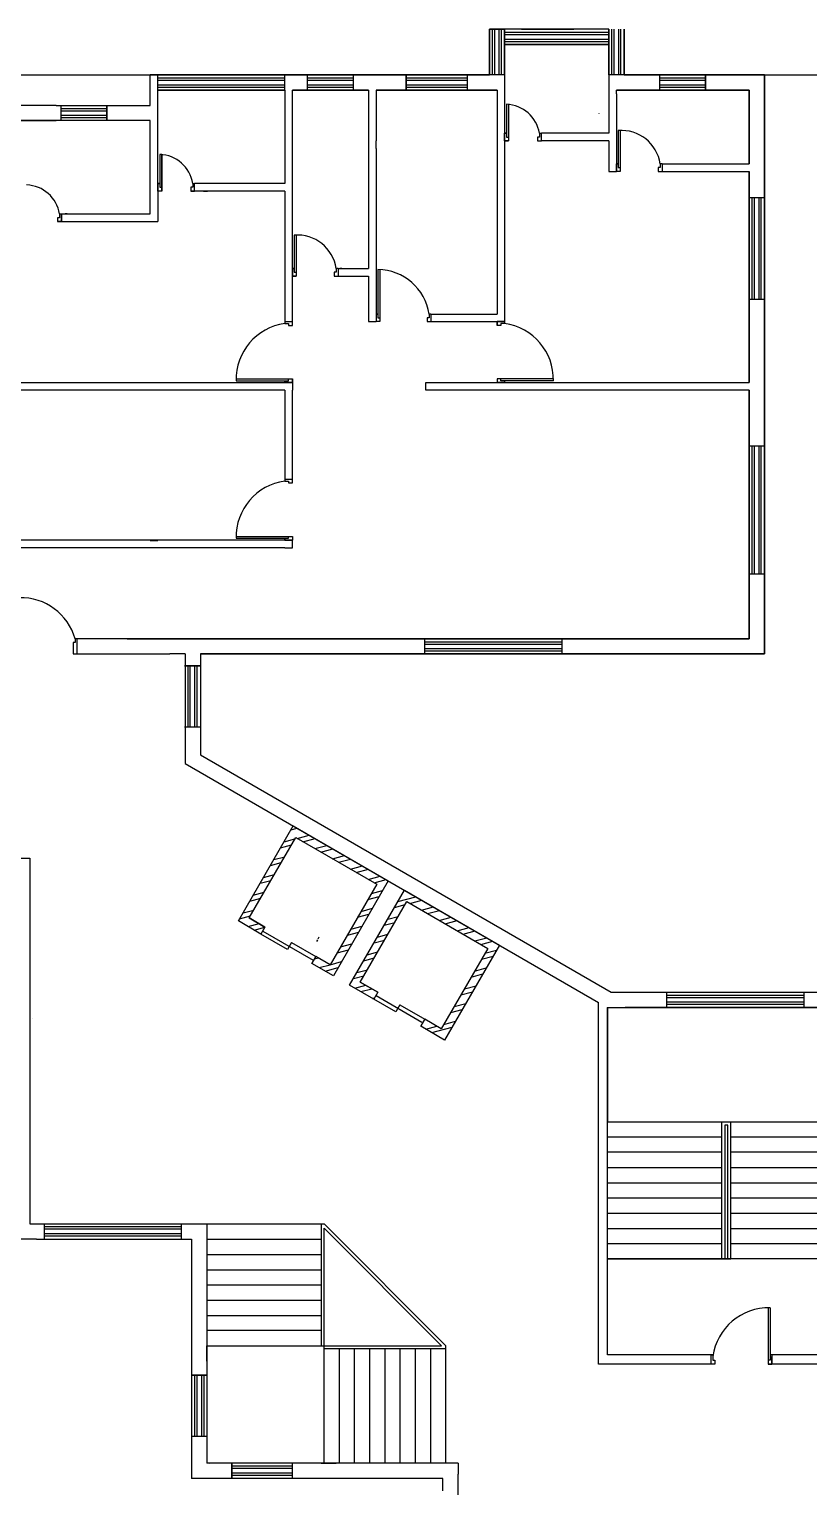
# Model space of a CAD drawing. Header units: inches. Extents: x 7 to 8291, y 3 to 1714.
# Drawn here: x 669 to 1180, y 518 to 1474 of the extents above; entities that cross this region are included whole.
import ezdxf

# ---------------------------------------------------------------- set-up
doc = ezdxf.new("R2010")
doc.units = ezdxf.units.IN
doc.header["$MEASUREMENT"] = 0
for name, color, linetype in [('CONT_35', 250, 'Continuous'), ('doors', 6, 'Continuous'), ('windows', 40, 'Continuous')]:
    doc.layers.add(name, color=color, linetype=linetype)

msp = doc.modelspace()

# ---------------------------------------------------------------- hatches: boundary and pattern name
h = msp.add_hatch()
h.set_pattern_fill('ANSI32', color=256, angle=-30)
h.set_pattern_definition([(15, (1563.719, 189.223), (-2.46525, 9.20044), []), (15, (1567.608, 186.978), (-2.46525, 9.20044), [])])
h.paths.add_polyline_path([(916.423, 901.613), (969.56, 870.934), (939.085, 818.15), (928.229, 824.417), (925.594, 819.853), (941.3, 810.785), (977.3, 873.139), (914.947, 909.139), (878.947, 846.785), (894.74, 837.667), (897.375, 842.231), (885.948, 848.828)])
h.paths.add_polyline_path([(904.299, 915.287), (841.945, 951.287), (805.945, 888.933), (820.748, 880.386), (823.383, 884.95), (813.099, 890.888), (843.574, 943.672), (896.711, 912.993), (866.236, 860.209), (856.808, 865.652), (854.173, 861.088), (868.299, 852.933)])

# ---------------------------------------------------------------- linework, layer by layer
for p, q in [((980.677, 1474.109), (970.677, 1474.109)), ((970.677, 1464.109), (970.677, 1474.109)), ((980.677, 1474.109), (970.677, 1474.109)), ((980.677, 1444.109), (980.677, 1474.109)), ((1058.984, 1444.109), (1058.984, 1474.109)), ((970.677, 1444.109), (970.677, 1464.109)), ((970.677, 1444.109), (970.677, 1464.109)), ((980.677, 1444.109), (980.677, 1464.109)), ((1048.984, 1444.109), (1048.984, 1464.109)), ((409.984, 1444.109), (970.677, 1444.109)), ((748.168, 1424.109), (748.168, 1444.109)), ((753.168, 1444.109), (748.168, 1444.109)), ((980.677, 1444.109), (980.677, 1431.609)), ((1048.984, 1444.109), (1048.984, 1434.109)), ((1058.984, 1444.109), (1704.169, 1444.109)), ((1151.076, 1444.109), (1058.984, 1444.109)), ((1151.076, 1444.109), (1058.984, 1444.109)), ((753.168, 1372.843), (753.168, 1434.109)), ((753.168, 1434.109), (836.381, 1434.109)), ((836.381, 1434.109), (836.381, 1372.843)), ((891.289, 1434.109), (841.381, 1434.109)), ((841.381, 1367.843), (841.381, 1434.109)), ((891.289, 1434.109), (891.289, 1317.115)), ((891.289, 1434.109), (891.289, 1317.115)), ((975.677, 1434.109), (896.289, 1434.109)), ((896.289, 1434.109), (896.289, 1400.87)), ((1141.076, 1434.109), (1053.984, 1434.109)), ((1053.984, 1431.609), (1053.984, 1434.109)), ((1141.076, 1434.109), (1141.076, 1385.757)), ((1141.076, 1434.109), (1141.076, 1385.757)), ((686.443, 1424.109), (651.076, 1424.109)), ((686.443, 1424.109), (720.777, 1424.109)), ((720.777, 1424.109), (748.168, 1424.109)), ((1042.43, 1418.658), (1042.43, 1418.641)), ((748.168, 1414.109), (661.076, 1414.109)), ((661.076, 1414.109), (686.443, 1414.109)), ((748.168, 1352.843), (748.168, 1414.109)), ((896.289, 1395.87), (896.289, 1400.87)), ((896.289, 1395.87), (896.289, 1400.87)), ((1048.984, 1405.757), (1004.764, 1405.757)), ((1004.764, 1400.757), (1004.764, 1405.757)), ((1048.984, 1400.757), (1004.764, 1400.757)), ((1048.984, 1400.757), (1048.984, 1380.757)), ((896.289, 1395.87), (896.289, 1312.115)), ((896.289, 1395.87), (896.289, 1312.115)), ((1048.984, 1380.757), (1053.984, 1380.757)), ((1053.984, 1385.757), (1053.984, 1380.757)), ((1084.003, 1385.757), (1141.076, 1385.757)), ((1084.003, 1385.757), (1084.003, 1380.757)), ((1084.003, 1380.757), (1141.076, 1380.757)), ((1141.076, 1380.757), (1141.076, 1242.166)), ((1141.076, 1380.757), (1141.076, 1242.166)), ((753.168, 1372.843), (753.168, 1367.843)), ((753.168, 1367.843), (753.168, 1347.843)), ((836.381, 1372.843), (777.255, 1372.843)), ((777.255, 1367.843), (777.255, 1372.843)), ((836.381, 1367.843), (777.255, 1367.843)), ((783.169, 1367.843), (785.669, 1367.843)), ((785.669, 1372.843), (784.419, 1372.843)), ((836.381, 1367.843), (836.381, 1282.185)), ((836.381, 1367.843), (836.381, 1282.185)), ((841.381, 1317.115), (841.381, 1367.843)), ((841.381, 1317.115), (841.381, 1367.843)), ((689.846, 1352.843), (748.168, 1352.843)), ((689.846, 1352.843), (689.846, 1347.843)), ((693.577, 1352.843), (692.327, 1352.843)), ((714.284, 1352.936), (714.284, 1352.918)), ((689.846, 1347.843), (748.168, 1347.843)), ((689.846, 1347.843), (753.168, 1347.843)), ((691.077, 1347.843), (693.577, 1347.843)), ((841.381, 1317.115), (841.381, 1312.115)), ((841.381, 1282.185), (841.381, 1312.115)), ((841.381, 1282.185), (841.381, 1312.115)), ((871.382, 1312.115), (873.882, 1312.115)), ((871.382, 1312.115), (873.882, 1312.115)), ((871.401, 1317.115), (891.289, 1317.115)), ((871.401, 1317.115), (871.401, 1312.115)), ((871.401, 1312.115), (891.289, 1312.115)), ((871.401, 1312.115), (891.289, 1312.115)), ((873.882, 1317.115), (872.632, 1317.115)), ((873.882, 1317.115), (872.632, 1317.115)), ((891.289, 1312.115), (891.289, 1282.181)), ((891.289, 1312.115), (891.289, 1282.181)), ((896.289, 1312.115), (896.289, 1282.181)), ((836.381, 1282.185), (841.381, 1282.185)), ((891.289, 1282.181), (896.289, 1282.181)), ((891.289, 1282.181), (896.289, 1282.181)), ((896.289, 1287.181), (896.289, 1282.181)), ((932.309, 1287.181), (975.677, 1287.181)), ((932.309, 1287.181), (975.677, 1287.181)), ((932.309, 1287.181), (932.309, 1282.181)), ((932.309, 1282.181), (975.677, 1282.181)), ((932.309, 1282.181), (975.677, 1282.181)), ((975.677, 1282.181), (980.677, 1282.181)), ((661.076, 1242.166), (748.168, 1242.166)), ((836.381, 1237.166), (661.076, 1237.166)), ((748.168, 1242.166), (836.381, 1242.166)), ((841.381, 1242.166), (836.381, 1242.166)), ((836.381, 1237.166), (836.381, 1178.832)), ((841.381, 1242.166), (841.381, 1237.166)), ((841.381, 1178.832), (841.381, 1237.166)), ((928.878, 1242.166), (975.677, 1242.166)), ((928.878, 1237.166), (928.878, 1242.166)), ((928.878, 1239.666), (928.878, 1239.666)), ((1141.076, 1237.166), (928.878, 1237.166)), ((980.677, 1242.166), (975.677, 1242.166)), ((980.677, 1242.166), (1141.076, 1242.166)), ((1141.076, 1237.166), (1141.076, 1074.109)), ((1141.076, 1237.166), (1141.076, 1074.109)), ((836.381, 1178.832), (841.381, 1178.832)), ((836.381, 1138.812), (661.076, 1138.812)), ((748.168, 1138.588), (753.168, 1138.588)), ((836.381, 1138.812), (841.381, 1138.812)), ((841.381, 1133.812), (841.381, 1138.812)), ((836.381, 1133.812), (661.076, 1133.812)), ((836.381, 1133.812), (841.381, 1133.812)), ((1141.076, 1074.109), (700.055, 1074.109)), ((700.055, 1074.109), (700.055, 1064.126)), ((1141.076, 1074.126), (733.076, 1074.126)), ((771.076, 1074.126), (771.076, 1074.109)), ((781.076, 1074.126), (781.076, 1074.109)), ((962.103, 1074.126), (962.103, 1074.109)), ((1141.076, 1074.126), (988.125, 1074.126)), ((700.055, 1064.126), (761.076, 1064.126)), ((700.055, 1064.126), (761.076, 1064.126)), ((771.076, 1064.126), (761.076, 1064.126)), ((771.076, 1064.126), (761.076, 1064.126)), ((771.076, 1064.126), (771.076, 992.203)), ((781.076, 1064.126), (781.076, 997.976)), ((1141.076, 1064.126), (781.076, 1064.126)), ((770.678, 1056.307), (780.678, 1056.307)), ((781.076, 997.976), (1050.528, 842.223)), ((771.076, 992.203), (1042.169, 835.506)), ((598.681, 930.086), (669.076, 930.086)), ((813.099, 890.888), (823.383, 884.95)), ((813.099, 890.888), (823.383, 884.95)), ((823.383, 884.95), (820.748, 880.386)), ((838.273, 870.268), (820.748, 880.386)), ((821.895, 882.293), (854.927, 863.222)), ((840.908, 874.832), (838.273, 870.268)), ((840.908, 874.832), (856.808, 865.652)), ((854.173, 861.088), (856.808, 865.652)), ((856.808, 865.652), (854.173, 861.088)), ((885.948, 848.828), (897.375, 842.231)), ((897.375, 842.231), (894.74, 837.667)), ((909.162, 829.34), (894.74, 837.667)), ((896.38, 839.953), (926.424, 822.607)), ((911.797, 833.904), (909.162, 829.34)), ((911.797, 833.904), (928.229, 824.417)), ((1047.848, 832.223), (1204.169, 832.223)), ((1047.848, 832.223), (1097.848, 832.223)), ((1047.848, 832.223), (1204.144, 832.223)), ((1047.848, 832.223), (1097.848, 832.223)), ((1048.169, 832.223), (1048.169, 757.223)), ((1203.848, 832.223), (1059.848, 832.223)), ((1177.136, 832.29), (1177.136, 832.308)), ((925.594, 819.853), (928.229, 824.417)), ((928.229, 824.417), (925.594, 819.853)), ((1048.169, 757.223), (1204.169, 757.223)), ((1123.169, 667.223), (1123.169, 757.223)), ((1129.169, 667.223), (1129.169, 757.223)), ((1048.169, 747.223), (1123.169, 747.223)), ((1127.169, 754.923), (1125.169, 754.923)), ((1125.169, 754.923), (1125.169, 667.223)), ((1127.169, 667.223), (1127.169, 754.923)), ((1129.169, 747.223), (1204.169, 747.223)), ((1123.169, 737.223), (1048.169, 737.223)), ((1204.169, 737.223), (1129.169, 737.223)), ((1048.169, 727.223), (1123.169, 727.223)), ((1129.169, 727.223), (1204.169, 727.223)), ((1048.169, 717.223), (1123.169, 717.223)), ((1129.169, 717.223), (1204.169, 717.223)), ((1048.169, 707.223), (1123.169, 707.223)), ((1129.169, 707.223), (1204.169, 707.223)), ((669.076, 690.126), (676.183, 690.126)), ((676.183, 690.126), (785.169, 690.126)), ((785.169, 690.126), (785.169, 600.126)), ((785.169, 690.126), (860.169, 690.126)), ((785.169, 690.126), (785.169, 600.126)), ((860.169, 690.126), (860.169, 610.126)), ((860.169, 690.126), (862.169, 690.126)), ((862.169, 690.126), (942.169, 610.126)), ((1048.169, 697.223), (1123.169, 697.223)), ((1129.169, 697.223), (1204.169, 697.223)), ((673.397, 680.126), (775.169, 680.126)), ((768.727, 680.377), (768.727, 680.395)), ((775.169, 680.126), (775.169, 600.126)), ((785.169, 680.126), (860.169, 680.126)), ((798.727, 680.377), (798.727, 680.395)), ((862.169, 610.126), (862.169, 687.298)), ((862.169, 687.298), (939.341, 610.126)), ((1048.169, 687.223), (1123.169, 687.223)), ((1129.169, 687.223), (1204.169, 687.223)), ((785.169, 670.126), (860.169, 670.126)), ((1048.169, 677.223), (1123.169, 677.223)), ((1129.169, 677.223), (1204.169, 677.223)), ((785.169, 660.126), (860.169, 660.126)), ((1048.169, 667.223), (1123.169, 667.223)), ((1123.169, 667.223), (1129.169, 667.223)), ((1129.169, 667.223), (1127.169, 667.223)), ((785.169, 650.126), (860.169, 650.126)), ((785.169, 640.126), (860.169, 640.126)), ((785.169, 630.126), (860.169, 630.126)), ((860.169, 620.126), (785.169, 620.126)), ((785.169, 600.126), (785.169, 610.126)), ((785.169, 600.126), (785.169, 610.126)), ((785.169, 610.126), (860.169, 610.126)), ((860.169, 610.126), (862.169, 610.126)), ((862.169, 610.126), (939.341, 610.126)), ((862.169, 608.126), (862.169, 610.126)), ((942.169, 608.126), (862.169, 608.126)), ((862.169, 533.126), (862.169, 608.126)), ((872.169, 608.126), (872.169, 533.126)), ((882.169, 533.126), (882.169, 608.126)), ((892.169, 533.126), (892.169, 608.126)), ((902.169, 533.126), (902.169, 608.126)), ((912.169, 533.126), (912.169, 608.126)), ((922.169, 533.126), (922.169, 608.126)), ((932.169, 533.126), (932.169, 608.126)), ((942.169, 608.126), (942.169, 610.126)), ((942.169, 533.126), (942.169, 608.126)), ((1156.037, 604.197), (1154.787, 604.197)), ((1156.037, 598.189), (1156.037, 603.189)), ((775.169, 600.126), (775.169, 525.126)), ((785.169, 600.126), (785.169, 533.126)), ((785.169, 600.126), (785.169, 533.126)), ((1118.517, 598.189), (1118.517, 598.124)), ((1153.537, 598.189), (1156.037, 598.189)), ((1153.537, 598.189), (1156.037, 598.189)), ((775.201, 590.943), (785.201, 590.943)), ((775.169, 533.126), (775.169, 523.126)), ((860.169, 533.126), (785.169, 533.126)), ((860.169, 533.126), (785.169, 533.126)), ((942.169, 533.126), (785.169, 533.126)), ((801.564, 523.336), (801.564, 533.336)), ((860.169, 533.126), (870.169, 533.126)), ((950.169, 533.126), (860.169, 533.126)), ((860.169, 533.126), (870.169, 533.126)), ((950.169, 533.126), (860.169, 533.126)), ((932.169, 533.126), (932.169, 533.92)), ((950.169, 533.126), (950.169, 525.92)), ((785.169, 523.126), (775.169, 523.126)), ((860.169, 523.126), (785.169, 523.126)), ((792.777, 523.336), (827.112, 523.336)), ((940.169, 523.126), (860.169, 523.126)), ((940.169, 515.126), (940.169, 523.126)), ((950.169, 448.223), (950.169, 525.92))]:
    msp.add_line(p, q)
at = {"color": 31, "true_color": 0xfecc66}
for p, q in [((780.678, 1056.307), (770.678, 1056.307)), ((770.678, 1016.309), (780.678, 1016.309)), ((1087.136, 832.29), (1087.136, 842.29)), ((1177.136, 832.29), (1177.136, 842.29)), ((678.727, 680.377), (678.727, 690.377)), ((768.727, 680.377), (768.727, 690.377)), ((785.201, 590.943), (775.201, 590.943)), ((775.201, 550.945), (785.201, 550.945)), ((801.564, 533.336), (801.564, 523.336)), ((841.562, 523.336), (841.562, 533.336))]:
    msp.add_line(p, q, dxfattribs=at)
at = {"color": 215, "true_color": 0xa953a0}
for p, q in [((1153.537, 635.113), (1153.537, 598.189)), ((1154.787, 635.135), (1154.787, 600.689)), ((1153.537, 626.94), (1153.537, 598.189)), ((1154.787, 626.904), (1154.787, 600.689)), ((1116.017, 604.195), (1117.42, 604.197)), ((1116.017, 604.197), (1116.017, 598.189)), ((1117.267, 603.189), (1117.267, 600.689)), ((1156.037, 604.19), (1154.787, 604.19)), ((1156.037, 604.197), (1156.037, 598.189)), ((1118.517, 598.189), (1116.017, 598.189)), ((1117.267, 600.689), (1118.517, 600.689)), ((1118.517, 600.689), (1118.517, 598.189)), ((1154.787, 600.689), (1153.537, 600.689)), ((1154.787, 600.689), (1153.537, 600.689)), ((1153.537, 598.189), (1156.037, 598.189))]:
    msp.add_line(p, q, dxfattribs=at)
for points in [[(748.168, 1444.109), (970.677, 1444.109)], [(970.677, 1444.109), (748.168, 1444.109)], [(970.677, 1444.109), (748.168, 1444.109)], [(970.677, 1444.109), (748.168, 1444.109)], [(970.677, 1444.109), (753.168, 1444.109)], [(970.677, 1444.109), (753.168, 1444.109)], [(970.677, 1444.109), (753.168, 1444.109)], [(970.677, 1444.109), (753.168, 1444.109)], [(1058.984, 1444.109), (1151.076, 1444.109), (1151.076, 1064.126), (781.076, 1064.126)], [(781.076, 1064.126), (1151.076, 1064.126), (1151.076, 1444.109), (1058.984, 1444.109)], [(781.076, 1064.126), (1151.076, 1064.126), (1151.076, 1444.109), (1058.984, 1444.109)], [(781.076, 1064.126), (1151.076, 1064.126), (1151.076, 1444.109), (1058.984, 1444.109)], [(1151.076, 1314.126), (1151.076, 1444.109), (1058.984, 1444.109)], [(1151.076, 1314.126), (1151.076, 1444.109), (1058.984, 1444.109)], [(891.289, 1434.109), (841.381, 1434.109)], [(841.381, 1434.109), (891.289, 1434.109)], [(891.289, 1434.109), (841.381, 1434.109)], [(975.677, 1434.109), (896.289, 1434.109)], [(896.289, 1434.109), (975.677, 1434.109)], [(975.677, 1434.109), (896.289, 1434.109)], [(975.677, 1434.109), (975.677, 1395.87)], [(980.677, 1431.609), (980.677, 1380.757)], [(1048.984, 1434.109), (1048.984, 1405.757)], [(1141.076, 1385.757), (1141.076, 1434.109), (1053.984, 1434.109)], [(1053.984, 1434.109), (1141.076, 1434.109), (1141.076, 1385.757)], [(1141.076, 1385.757), (1141.076, 1434.109), (1053.984, 1434.109)], [(1141.076, 1385.757), (1141.076, 1434.109), (1053.984, 1434.109)], [(1141.076, 1385.757), (1141.076, 1434.109), (1053.984, 1434.109)], [(1053.984, 1431.609), (1053.984, 1380.757)], [(975.677, 1395.87), (975.677, 1287.181)], [(975.677, 1395.87), (975.677, 1287.181)], [(980.677, 1380.757), (980.677, 1282.181)], [(980.677, 1380.757), (980.677, 1282.181)], [(1141.076, 1242.166), (1141.076, 1380.757)], [(1141.076, 1380.757), (1141.076, 1242.166)], [(1141.076, 1242.166), (1141.076, 1380.757)], [(1141.076, 1237.166), (1141.076, 1074.109), (700.055, 1074.109)], [(733.076, 1074.126), (1141.076, 1074.126), (1141.076, 1237.166)], [(733.076, 1074.126), (1141.076, 1074.126), (1141.076, 1237.166)], [(770.678, 1016.309), (780.678, 1016.309)], [(820.748, 880.386), (805.945, 888.933), (841.945, 951.287), (904.299, 915.287), (868.299, 852.933), (854.173, 861.088)], [(823.383, 884.95), (813.099, 890.888), (843.574, 943.672), (896.711, 912.993), (866.236, 860.209), (856.808, 865.652)], [(669.076, 930.126), (669.076, 690.126)], [(894.74, 837.667), (878.947, 846.785), (914.947, 909.139), (977.3, 873.139), (941.3, 810.785), (925.594, 819.853)], [(897.375, 842.231), (885.948, 848.828), (916.423, 901.613), (969.56, 870.934), (939.085, 818.15), (928.229, 824.417)], [(1050.528, 842.223), (1204.169, 842.223)], [(1118.517, 598.223), (1042.169, 598.223), (1042.169, 835.506)], [(673.397, 680.126), (507.076, 680.126)], [(1117.425, 604.223), (1048.169, 604.223), (1048.169, 667.223)], [(1204.169, 604.223), (1154.787, 604.223)], [(1204.169, 598.223), (1153.537, 598.223)], [(775.201, 550.945), (785.201, 550.945)], [(841.562, 523.336), (841.562, 533.336)]]:
    msp.add_lwpolyline(points)
at = {"color": 31, "true_color": 0xfecc66}
for points in [[(772.678, 1056.307), (772.678, 1016.309)], [(774.178, 1056.307), (774.178, 1016.309)], [(777.178, 1056.307), (777.178, 1016.309)], [(778.678, 1056.307), (778.678, 1016.309)], [(1087.136, 840.29), (1177.136, 840.29)], [(1087.136, 838.79), (1177.136, 838.79)], [(1087.136, 835.79), (1177.136, 835.79)], [(1087.136, 834.29), (1177.136, 834.29)], [(678.727, 688.377), (768.727, 688.377)], [(678.727, 686.877), (768.727, 686.877)], [(678.727, 683.877), (768.727, 683.877)], [(678.727, 682.377), (768.727, 682.377)], [(777.201, 590.943), (777.201, 550.945)], [(778.701, 590.943), (778.701, 550.945)], [(781.701, 590.943), (781.701, 550.945)], [(783.201, 590.943), (783.201, 550.945)], [(801.564, 531.336), (841.562, 531.336)], [(801.564, 529.836), (841.562, 529.836)], [(801.564, 526.836), (841.562, 526.836)], [(801.564, 525.336), (841.562, 525.336)]]:
    msp.add_lwpolyline(points, dxfattribs=at)
msp.add_lwpolyline([(1204.169, 667.223), (1048.169, 667.223), (1048.169, 832.223), (1204.169, 832.223)], close=True)
msp.add_arc((697.076, 1074.109), 36, 0, 0.027856)
at = {"color": 215, "true_color": 0xa953a0}
msp.add_arc((1153.937, 598.127), 37.018, 88.685022, 172.141096, dxfattribs=at)
at = {"layer": 'CONT_35', "ltscale": 3}
for p, q in [((857.882, 876.649), (857.216, 875.496)), ((858.252, 877.29), (858.918, 878.443))]:
    msp.add_line(p, q, dxfattribs=at)
at = {"layer": 'doors', "color": 215, "true_color": 0xa953a0}
for p, q in [((981.927, 1424.811), (981.927, 1403.257)), ((981.927, 1424.811), (981.927, 1403.257)), ((983.177, 1424.73), (983.177, 1400.757)), ((983.177, 1424.714), (983.177, 1400.757)), ((1055.234, 1407.568), (1055.234, 1383.257)), ((1056.484, 1407.634), (1056.484, 1380.757)), ((981.927, 1405.757), (980.677, 1405.757)), ((980.677, 1400.757), (983.177, 1400.757)), ((983.177, 1400.757), (980.677, 1400.757)), ((980.677, 1400.757), (983.177, 1400.757)), ((981.927, 1403.257), (983.177, 1403.257)), ((981.927, 1403.257), (983.177, 1403.257)), ((1002.264, 1403.257), (1002.264, 1400.757)), ((1003.514, 1403.257), (1002.264, 1403.257)), ((1002.264, 1400.757), (1004.764, 1400.757)), ((1002.264, 1400.757), (1004.764, 1400.757)), ((1003.514, 1405.757), (1004.764, 1405.757)), ((1003.514, 1405.757), (1003.514, 1403.257)), ((1004.764, 1400.757), (1004.764, 1405.757)), ((1055.234, 1404.811), (1055.234, 1383.257)), ((1056.484, 1404.714), (1056.484, 1380.757)), ((755.668, 1391.816), (754.418, 1391.897)), ((754.418, 1391.897), (754.418, 1372.843)), ((755.668, 1367.843), (755.668, 1391.816)), ((1053.984, 1385.757), (1055.234, 1385.757)), ((1055.234, 1385.757), (1053.984, 1385.757)), ((1053.984, 1380.757), (1053.984, 1385.757)), ((1053.984, 1385.757), (1053.984, 1380.757)), ((1056.484, 1380.757), (1053.984, 1380.757)), ((1055.234, 1383.257), (1056.484, 1383.257)), ((1055.234, 1383.257), (1056.484, 1383.257)), ((1081.503, 1383.257), (1081.503, 1380.757)), ((1082.753, 1383.257), (1081.503, 1383.257)), ((1081.503, 1383.257), (1081.503, 1380.757)), ((1081.503, 1380.757), (1084.003, 1380.757)), ((1082.753, 1385.757), (1082.753, 1383.257)), ((1084.003, 1385.757), (1082.753, 1385.757)), ((1082.753, 1385.757), (1082.753, 1383.257)), ((1084.003, 1385.757), (1084.003, 1380.757)), ((753.168, 1367.843), (753.168, 1372.843)), ((753.168, 1372.843), (754.418, 1372.843)), ((755.668, 1367.843), (753.168, 1367.843)), ((754.418, 1372.843), (754.418, 1370.343)), ((754.418, 1370.343), (755.668, 1370.343)), ((755.668, 1370.343), (755.668, 1367.843)), ((774.755, 1370.343), (774.755, 1367.843)), ((776.005, 1370.343), (774.755, 1370.343)), ((774.755, 1367.843), (777.255, 1367.843)), ((776.005, 1372.843), (777.255, 1372.843)), ((776.005, 1372.843), (776.005, 1370.343)), ((777.255, 1367.843), (777.255, 1372.843)), ((687.346, 1350.343), (687.346, 1347.843)), ((688.596, 1350.343), (687.346, 1350.343)), ((688.596, 1352.843), (689.846, 1352.843)), ((688.596, 1352.843), (688.596, 1350.343)), ((689.846, 1347.843), (689.846, 1352.843)), ((687.346, 1347.843), (689.846, 1347.843)), ((842.631, 1338.926), (842.631, 1314.615)), ((842.631, 1338.926), (842.631, 1314.615)), ((843.881, 1338.992), (843.881, 1312.115)), ((843.881, 1338.992), (843.881, 1312.115)), ((841.381, 1317.115), (841.381, 1312.115)), ((841.381, 1317.115), (841.381, 1312.115)), ((843.881, 1312.115), (841.381, 1312.115)), ((843.881, 1312.115), (841.381, 1312.115)), ((842.631, 1314.615), (843.881, 1314.615)), ((842.631, 1314.615), (843.881, 1314.615)), ((842.631, 1314.615), (843.881, 1314.615)), ((842.631, 1314.615), (843.881, 1314.615)), ((842.631, 1314.615), (843.881, 1314.615)), ((842.631, 1314.615), (843.881, 1314.615)), ((868.901, 1314.615), (868.901, 1312.115)), ((870.151, 1314.615), (868.901, 1314.615)), ((868.901, 1314.615), (868.901, 1312.115)), ((868.901, 1314.615), (868.901, 1312.115)), ((870.151, 1314.615), (868.901, 1314.615)), ((868.901, 1314.615), (868.901, 1312.115)), ((868.901, 1312.115), (871.401, 1312.115)), ((870.151, 1317.115), (870.151, 1314.615)), ((871.401, 1317.115), (870.151, 1317.115)), ((870.151, 1317.115), (870.151, 1314.615)), ((870.151, 1317.115), (870.151, 1314.615)), ((870.151, 1317.115), (870.151, 1314.615)), ((871.401, 1317.115), (871.401, 1312.115)), ((871.401, 1317.115), (871.401, 1312.115)), ((897.539, 1316.343), (897.539, 1284.681)), ((897.539, 1316.343), (897.539, 1284.681)), ((898.789, 1316.308), (898.789, 1282.181)), ((898.789, 1316.308), (898.789, 1282.181)), ((836.381, 1282.185), (836.381, 1280.935)), ((836.381, 1282.185), (841.381, 1282.185)), ((836.381, 1282.185), (836.381, 1280.935)), ((836.381, 1282.185), (841.381, 1282.185)), ((841.381, 1279.685), (841.381, 1282.185)), ((841.381, 1279.685), (841.381, 1282.185)), ((896.289, 1287.181), (896.289, 1282.181)), ((896.289, 1287.181), (896.289, 1282.181)), ((898.789, 1282.181), (896.289, 1282.181)), ((898.789, 1282.181), (896.289, 1282.181)), ((897.539, 1284.681), (898.789, 1284.681)), ((897.539, 1284.681), (898.789, 1284.681)), ((929.809, 1284.681), (929.809, 1282.181)), ((931.059, 1284.681), (929.809, 1284.681)), ((929.809, 1284.681), (929.809, 1282.181)), ((929.809, 1284.681), (929.809, 1282.181)), ((931.059, 1284.681), (929.809, 1284.681)), ((929.809, 1284.681), (929.809, 1282.181)), ((929.809, 1282.181), (932.309, 1282.181)), ((929.809, 1282.181), (932.309, 1282.181)), ((931.059, 1287.181), (931.059, 1284.681)), ((932.309, 1287.181), (931.059, 1287.181)), ((931.059, 1287.181), (931.059, 1284.681)), ((931.059, 1287.181), (931.059, 1284.681)), ((932.309, 1287.181), (931.059, 1287.181)), ((931.059, 1287.181), (931.059, 1284.681)), ((932.309, 1287.181), (932.309, 1282.181)), ((932.309, 1287.181), (932.309, 1282.181)), ((980.677, 1282.185), (975.677, 1282.185)), ((975.677, 1279.685), (975.677, 1282.185)), ((980.677, 1282.185), (975.677, 1282.185)), ((975.677, 1279.685), (975.677, 1282.185)), ((980.677, 1282.185), (980.677, 1280.935)), ((980.677, 1282.185), (980.677, 1280.935)), ((836.381, 1280.935), (838.881, 1280.935)), ((836.381, 1280.935), (838.881, 1280.935)), ((838.881, 1280.935), (838.881, 1279.685)), ((838.881, 1280.935), (838.881, 1279.685)), ((838.881, 1279.685), (841.381, 1279.685)), ((838.881, 1279.685), (841.381, 1279.685)), ((978.177, 1279.685), (975.677, 1279.685)), ((978.177, 1279.685), (975.677, 1279.685)), ((980.677, 1280.935), (978.177, 1280.935)), ((978.177, 1280.935), (978.177, 1279.685)), ((980.677, 1280.935), (978.177, 1280.935)), ((978.177, 1280.935), (978.177, 1279.685)), ((804.457, 1244.666), (841.381, 1244.666)), ((812.63, 1244.666), (841.381, 1244.666)), ((838.881, 1243.416), (838.881, 1244.666)), ((838.881, 1243.416), (838.881, 1244.666)), ((841.381, 1244.666), (841.381, 1242.166)), ((1004.428, 1244.666), (975.677, 1244.666)), ((1012.601, 1244.666), (975.677, 1244.666)), ((975.677, 1244.666), (975.677, 1242.166)), ((978.177, 1243.416), (978.177, 1244.666)), ((978.177, 1243.416), (978.177, 1244.666)), ((804.434, 1243.416), (838.881, 1243.416)), ((812.666, 1243.416), (838.881, 1243.416)), ((836.381, 1242.166), (841.381, 1242.166)), ((980.677, 1242.166), (975.677, 1242.166)), ((1004.392, 1243.416), (978.177, 1243.416)), ((1012.624, 1243.416), (978.177, 1243.416)), ((836.381, 1178.832), (836.381, 1177.582)), ((836.381, 1178.832), (841.381, 1178.832)), ((836.381, 1177.582), (838.881, 1177.582)), ((838.881, 1177.582), (838.881, 1176.332)), ((841.381, 1176.332), (841.381, 1178.832)), ((838.881, 1176.332), (841.381, 1176.332)), ((804.434, 1140.062), (838.881, 1140.062)), ((804.457, 1141.312), (841.381, 1141.312)), ((812.63, 1141.312), (841.381, 1141.312)), ((812.666, 1140.062), (838.881, 1140.062)), ((836.381, 1140.062), (836.381, 1138.812)), ((836.381, 1138.812), (836.381, 1140.062)), ((836.381, 1138.812), (841.381, 1138.812)), ((841.381, 1138.812), (836.381, 1138.812)), ((836.381, 1138.812), (841.381, 1138.812)), ((838.881, 1140.062), (838.881, 1141.312)), ((838.881, 1140.062), (838.881, 1141.312)), ((841.381, 1141.312), (841.381, 1138.812)), ((841.381, 1141.312), (841.381, 1138.812)), ((697.555, 1071.609), (697.555, 1064.126)), ((698.805, 1071.609), (697.555, 1071.609)), ((698.805, 1074.109), (698.805, 1071.609)), ((700.055, 1074.109), (698.805, 1074.109)), ((700.055, 1074.109), (700.055, 1064.126)), ((697.555, 1064.126), (700.055, 1064.126))]:
    msp.add_line(p, q, dxfattribs=at)
at = {"layer": 'doors'}
for p, q in [((980.677, 1405.757), (981.927, 1405.757)), ((980.677, 1400.757), (980.677, 1405.757)), ((980.677, 1405.757), (981.927, 1405.757)), ((980.677, 1400.757), (980.677, 1405.757)), ((754.418, 1391.897), (754.418, 1370.343)), ((754.418, 1391.897), (754.418, 1370.343)), ((755.668, 1391.816), (755.668, 1367.843)), ((755.668, 1391.8), (755.668, 1367.843)), ((753.168, 1372.843), (754.418, 1372.843)), ((753.168, 1367.843), (753.168, 1372.843)), ((753.168, 1372.843), (754.418, 1372.843)), ((754.418, 1372.843), (753.168, 1372.843)), ((753.168, 1367.843), (753.168, 1372.843)), ((754.418, 1370.343), (755.668, 1370.343)), ((754.418, 1370.343), (755.668, 1370.343)), ((777.255, 1367.843), (774.755, 1367.843)), ((689.846, 1347.843), (687.346, 1347.843)), ((842.631, 1336.169), (842.631, 1314.615)), ((842.631, 1336.169), (842.631, 1314.615)), ((842.631, 1336.169), (842.631, 1314.615)), ((842.631, 1336.169), (842.631, 1314.615)), ((843.881, 1336.088), (843.881, 1312.115)), ((843.881, 1336.088), (843.881, 1312.115)), ((843.881, 1336.072), (843.881, 1312.115)), ((843.881, 1336.072), (843.881, 1312.115)), ((841.381, 1317.115), (842.631, 1317.115)), ((841.381, 1312.115), (841.381, 1317.115)), ((841.381, 1317.115), (842.631, 1317.115)), ((842.631, 1317.115), (841.381, 1317.115)), ((841.381, 1312.115), (841.381, 1317.115)), ((841.381, 1317.115), (842.631, 1317.115)), ((841.381, 1312.115), (841.381, 1317.115)), ((841.381, 1317.115), (842.631, 1317.115)), ((842.631, 1317.115), (841.381, 1317.115)), ((841.381, 1312.115), (841.381, 1317.115)), ((841.381, 1312.115), (843.881, 1312.115)), ((843.881, 1312.115), (841.381, 1312.115)), ((841.381, 1312.115), (843.881, 1312.115)), ((841.381, 1312.115), (843.881, 1312.115)), ((843.881, 1312.115), (841.381, 1312.115)), ((841.381, 1312.115), (843.881, 1312.115)), ((896.289, 1287.181), (897.539, 1287.181)), ((896.289, 1287.181), (897.539, 1287.181)), ((841.381, 1242.166), (841.381, 1244.666)), ((841.381, 1244.666), (841.381, 1242.166)), ((975.677, 1244.666), (975.677, 1242.166)), ((836.381, 1243.416), (836.381, 1242.166)), ((836.381, 1242.166), (836.381, 1243.416)), ((841.381, 1242.166), (836.381, 1242.166)), ((975.677, 1242.166), (980.677, 1242.166))]:
    msp.add_line(p, q, dxfattribs=at)
at = {"layer": 'doors', "color": 215, "true_color": 0xa953a0}
for points in [[(1055.234, 1385.757), (1053.984, 1385.757)], [(842.631, 1317.115), (841.381, 1317.115)], [(842.631, 1317.115), (841.381, 1317.115)], [(897.539, 1287.181), (896.289, 1287.181)], [(897.539, 1287.181), (896.289, 1287.181)], [(975.677, 1282.185), (975.677, 1280.241)], [(975.677, 1282.185), (975.677, 1280.241)], [(836.381, 1243.416), (836.381, 1242.166)], [(980.677, 1243.416), (980.677, 1242.166)], [(980.677, 1243.416), (980.677, 1242.166)], [(836.381, 1140.062), (836.381, 1138.812)]]:
    msp.add_lwpolyline(points, dxfattribs=at)
at = {"layer": 'doors'}
msp.add_lwpolyline([(975.677, 1244.666), (975.677, 1242.166)], dxfattribs=at)
at = {"layer": 'doors', "color": 215, "true_color": 0xa953a0}
for centre, radius, start, end in [((981.081, 1402.097), 22.73, 9.265473, 87.865723), ((1057.21, 1381.795), 25.849, 8.815585, 94.384909), ((753.572, 1369.183), 22.73, 9.265473, 87.865723), ((666.162, 1349.183), 22.73, 9.265473, 87.865723), ((844.607, 1313.153), 25.849, 8.815585, 94.384909), ((844.607, 1313.153), 25.849, 8.815585, 94.384909), ((897.185, 1282.091), 34.254, 8.544757, 89.407151), ((897.185, 1282.091), 34.254, 8.544757, 89.407151), ((841.442, 1244.265), 37.018, 97.858904, 181.314978), ((975.616, 1244.265), 37.018, 358.685022, 82.141096), ((841.442, 1140.912), 37.018, 97.858904, 181.314978), ((663.175, 1064.065), 37.018, 15.743497, 91.314978)]:
    msp.add_arc(centre, radius, start, end, dxfattribs=at)
at = {"layer": 'windows'}
for p, q in [((970.677, 1464.109), (970.677, 1474.109)), ((970.677, 1455.121), (970.677, 1474.109)), ((970.677, 1474.109), (970.677, 1444.109)), ((970.677, 1474.109), (970.677, 1444.109)), ((980.677, 1461.609), (980.677, 1474.109)), ((1048.984, 1474.109), (980.677, 1474.109)), ((1048.984, 1474.109), (980.677, 1474.109)), ((980.677, 1474.109), (980.677, 1444.109)), ((991.689, 1474.109), (1026.023, 1474.109)), ((1048.984, 1455.121), (1048.984, 1474.109)), ((1048.984, 1474.109), (1048.984, 1444.109)), ((1048.984, 1474.109), (1048.984, 1444.109)), ((1058.984, 1474.109), (1058.984, 1444.109)), ((1048.984, 1464.109), (980.677, 1464.109)), ((779.615, 1444.109), (813.95, 1444.109)), ((881.294, 1444.109), (881.294, 1434.109)), ((907.197, 1444.109), (941.532, 1444.109)), ((915.984, 1444.109), (915.984, 1434.109)), ((980.677, 1444.109), (970.677, 1444.109)), ((1058.984, 1444.109), (1048.984, 1444.109)), ((1112.484, 1434.109), (1112.484, 1444.109)), ((836.381, 1434.109), (753.168, 1434.109)), ((686.443, 1424.109), (720.777, 1424.109)), ((719.623, 1414.109), (719.623, 1424.109)), ((958.125, 1074.126), (958.125, 1074.109)), ((988.125, 1074.126), (988.125, 1074.109)), ((1018.125, 1074.126), (1018.125, 1064.126)), ((1048.125, 1074.126), (1048.125, 1074.109)), ((671.044, 825.107), (671.044, 825.09)), ((1042.344, 701.659), (1042.361, 701.659)), ((1078.669, 603.998), (1078.669, 603.98)), ((787.155, 532.688), (787.155, 532.671))]:
    msp.add_line(p, q, dxfattribs=at)
at = {"layer": 'windows', "color": 31, "true_color": 0xfecc66}
for p, q in [((970.677, 1474.109), (970.677, 1464.109)), ((970.677, 1474.109), (980.677, 1474.109)), ((980.677, 1464.109), (980.677, 1474.109)), ((753.168, 1434.109), (753.168, 1444.109)), ((836.381, 1434.109), (836.381, 1444.109)), ((851.294, 1434.109), (851.294, 1444.109)), ((881.294, 1444.109), (881.294, 1434.109)), ((915.984, 1434.109), (915.984, 1444.109)), ((955.982, 1444.109), (955.982, 1434.109)), ((980.677, 1444.109), (970.677, 1444.109)), ((1058.984, 1444.109), (1048.984, 1444.109)), ((1082.484, 1434.109), (1082.484, 1444.109)), ((1112.484, 1444.109), (1112.484, 1434.109)), ((689.623, 1414.109), (689.623, 1424.109)), ((719.623, 1424.109), (719.623, 1414.109)), ((1141.076, 1363.643), (1151.076, 1363.643)), ((1141.076, 1296.921), (1151.076, 1296.921)), ((1141.076, 1200.666), (1151.076, 1200.666)), ((1141.076, 1116.666), (1151.076, 1116.666)), ((1141.076, 1116.666), (1151.076, 1116.666)), ((928.125, 1074.126), (928.125, 1064.126)), ((1018.125, 1074.126), (1018.125, 1064.126))]:
    msp.add_line(p, q, dxfattribs=at)
for points in [[(972.677, 1444.109), (972.677, 1474.109)], [(974.177, 1444.109), (974.177, 1474.109)], [(977.177, 1444.109), (977.177, 1474.109)], [(978.677, 1444.109), (978.677, 1474.109)], [(1050.984, 1444.109), (1050.984, 1474.109)], [(1052.484, 1444.109), (1052.484, 1474.109)], [(1055.484, 1444.109), (1055.484, 1474.109)], [(1056.984, 1444.109), (1056.984, 1474.109)], [(980.677, 1472.109), (1048.984, 1472.109)], [(980.677, 1470.609), (1048.984, 1470.609)], [(980.677, 1467.609), (1048.984, 1467.609)], [(980.677, 1466.109), (1048.984, 1466.109)], [(753.168, 1442.109), (836.381, 1442.109)], [(753.168, 1440.609), (836.381, 1440.609)], [(753.168, 1437.609), (836.381, 1437.609)], [(753.168, 1436.109), (836.381, 1436.109)], [(851.294, 1442.109), (881.294, 1442.109)], [(851.294, 1440.609), (881.294, 1440.609)], [(851.294, 1437.609), (881.294, 1437.609)], [(851.294, 1436.109), (881.294, 1436.109)], [(915.984, 1442.109), (955.982, 1442.109)], [(915.984, 1440.609), (955.982, 1440.609)], [(915.984, 1437.609), (955.982, 1437.609)], [(915.984, 1436.109), (955.982, 1436.109)], [(1082.484, 1442.109), (1112.484, 1442.109)], [(1082.484, 1440.609), (1112.484, 1440.609)], [(1082.484, 1437.609), (1112.484, 1437.609)], [(1082.484, 1436.109), (1112.484, 1436.109)], [(689.623, 1422.109), (719.623, 1422.109)], [(689.623, 1420.609), (719.623, 1420.609)], [(689.623, 1417.609), (719.623, 1417.609)], [(689.623, 1416.109), (719.623, 1416.109)], [(1143.076, 1296.921), (1143.076, 1363.643)], [(1144.576, 1296.921), (1144.576, 1363.643)], [(1147.576, 1296.921), (1147.576, 1363.643)], [(1149.076, 1296.921), (1149.076, 1363.643)], [(1143.076, 1296.921), (1143.076, 1330.347)], [(1144.576, 1296.921), (1144.576, 1330.347)], [(1147.576, 1296.921), (1147.576, 1330.347)], [(1149.076, 1296.921), (1149.076, 1330.347)], [(1143.076, 1116.666), (1143.076, 1200.666)], [(1144.576, 1116.666), (1144.576, 1200.666)], [(1147.576, 1116.666), (1147.576, 1200.666)], [(1149.076, 1116.666), (1149.076, 1200.666)], [(928.125, 1072.126), (1018.125, 1072.126)], [(928.125, 1070.626), (1018.125, 1070.626)], [(928.125, 1067.626), (1018.125, 1067.626)], [(928.125, 1066.126), (1018.125, 1066.126)]]:
    msp.add_lwpolyline(points, dxfattribs=at)
at = {"layer": 'windows'}
for points in [[(980.677, 1474.109), (980.677, 1444.109)], [(980.677, 1444.109), (980.677, 1474.109)], [(980.677, 1474.109), (980.677, 1444.109)], [(980.677, 1474.109), (980.677, 1444.109)], [(1058.984, 1474.109), (1058.984, 1444.109)], [(1058.984, 1444.109), (1058.984, 1474.109)], [(1058.984, 1474.109), (1058.984, 1444.109)], [(1058.984, 1474.109), (1058.984, 1444.109)], [(1048.984, 1464.109), (980.677, 1464.109)], [(980.677, 1464.109), (1048.984, 1464.109)], [(1048.984, 1464.109), (980.677, 1464.109)], [(1048.984, 1464.109), (980.677, 1464.109)], [(955.982, 1444.109), (955.982, 1434.109)], [(836.381, 1434.109), (753.168, 1434.109)], [(753.168, 1434.109), (836.381, 1434.109)], [(836.381, 1434.109), (753.168, 1434.109)], [(1141.076, 1279.499), (1141.076, 1363.643)]]:
    msp.add_lwpolyline(points, dxfattribs=at)

doc.saveas('drawing.dxf')
